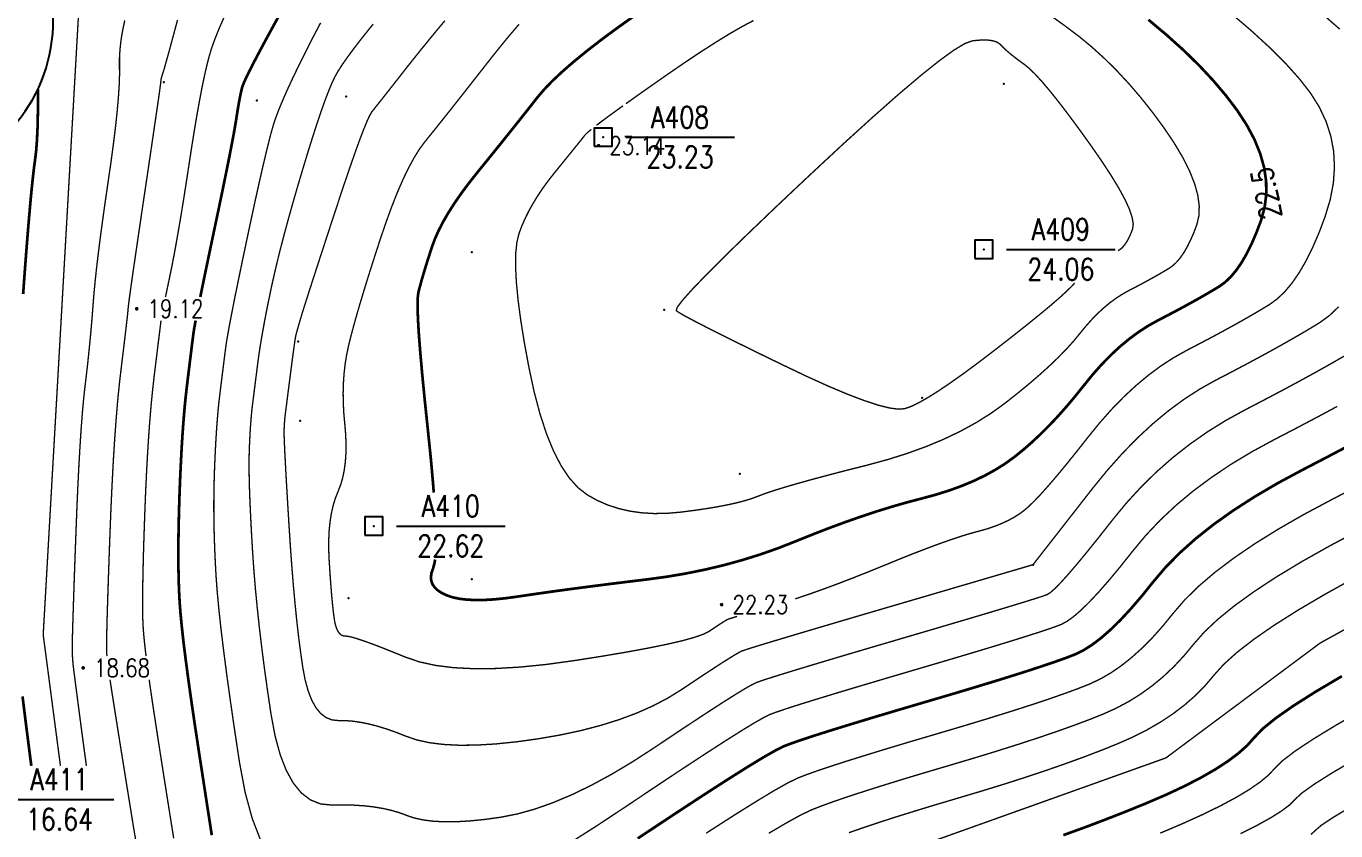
# Model space of a CAD drawing. Extents: x 953 to 1488, y 1110 to 1509.
# Drawn here: x 992.3 to 1064.6, y 1199.7 to 1244.2 of the extents above; entities that cross this region are included whole.
import ezdxf
from ezdxf.enums import TextEntityAlignment as Align

# ---------------------------------------------------------------- set-up
doc = ezdxf.new("R2010")
doc.units = 0
doc.header["$LTSCALE"] = 0.5
doc.header["$PDSIZE"] = 0.2
doc.layers.get('0').update_dxf_attribs({"linetype": 'CONTINUOUS'})
for name, color, linetype in [('DGX', 2, 'CONTINUOUS'), ('DMTZ', 3, 'CONTINUOUS'), ('GCD', 1, 'CONTINUOUS'), ('KZD', 1, 'CONTINUOUS'), ('ZDH', 1, 'CONTINUOUS')]:
    doc.layers.add(name, color=color, linetype=linetype)
doc.styles.add('HZ', font='rs.shx', dxfattribs={"width": 0.8, "bigfont": 'hztxt.shx'})
doc.linetypes.add('10421', pattern='A,2,[150,AAA.SHX,S=0.5,R=0,X=0,Y=0.5],1e-11', length=2)

# ---------------------------------------------------------------- blocks, each defined once
blk = doc.blocks.new('GC200')
at = {"linetype": 'Continuous', "const_width": 0.2, "flags": 128}
blk.add_lwpolyline([(-0.1, 0, 1), (0.1, 0, 1)], format="xyb", close=True, dxfattribs=at)
blk = doc.blocks.new('gc261')
blk.add_lwpolyline([(-1, -1), (1, -1), (1, 1), (-1, 1)], close=True)
blk.add_point((0, 0))

msp = doc.modelspace()

# ---------------------------------------------------------------- linework, layer by layer
at = {"layer": 'DGX', "linetype": 'Continuous', "const_width": 0.075, "flags": 128}
for points, elevation in [([(1006.173, 1262.6), (1017.747, 1272.329), (1031.623, 1278.323), (1058.063, 1275.135), (1068.371, 1272.68), (1076.951, 1262.439), (1095.592, 1248.1), (1092.349, 1235.453), (1087.995, 1226.038), (1083.075, 1220.756), (1063.737, 1210.084), (1055.226, 1203.74), (1036.535, 1197.056), (1014.874, 1182.849), (1008.465, 1181.412), (1001.99, 1178.111)], 18), ([(994.204, 1203.3), (993.252, 1210.539), (995.311, 1246.721), (998.844, 1256.44), (1003.198, 1260.1)], 18), ([(1058.71, 1244.958), (1059.897, 1243.947), (1060.939, 1242.993), (1061.838, 1242.095), (1062.592, 1241.254), (1063.203, 1240.468), (1063.688, 1239.699), (1064.062, 1238.905), (1064.328, 1238.088), (1064.484, 1237.247), (1064.53, 1236.382), (1064.468, 1235.493), (1064.295, 1234.581), (1064.014, 1233.644), (1063.672, 1232.738), (1063.318, 1231.918), (1062.952, 1231.182), (1062.575, 1230.533), (1062.186, 1229.968), (1061.785, 1229.489), (1061.373, 1229.096), (1060.949, 1228.788), (1060.502, 1228.516), (1060.018, 1228.231), (1059.5, 1227.933), (1058.946, 1227.623), (1058.356, 1227.3), (1057.731, 1226.964), (1057.07, 1226.615), (1056.374, 1226.253), (1055.664, 1225.856), (1054.962, 1225.401), (1054.269, 1224.888), (1053.583, 1224.317), (1052.906, 1223.689), (1052.237, 1223.002), (1051.577, 1222.258), (1050.925, 1221.455), (1050.302, 1220.664), (1049.73, 1219.954), (1049.209, 1219.324), (1048.739, 1218.775), (1048.32, 1218.307), (1047.952, 1217.919), (1047.635, 1217.612), (1047.369, 1217.386), (1047.119, 1217.205), (1046.849, 1217.035), (1046.56, 1216.876), (1046.251, 1216.728), (1045.923, 1216.591), (1045.575, 1216.464), (1045.207, 1216.348), (1044.82, 1216.244), (1044.393, 1216.127), (1043.903, 1215.977), (1043.351, 1215.793), (1042.737, 1215.576), (1042.061, 1215.325), (1041.323, 1215.04), (1040.523, 1214.721), (1039.661, 1214.369), (1038.785, 1214.012), (1037.945, 1213.679), (1037.139, 1213.369), (1036.369, 1213.083), (1035.634, 1212.82), (1034.933, 1212.581), (1034.763, 1212.526)], 22), ([(995.637, 1203.3), (995.549, 1203.938), (995.426, 1204.852), (995.313, 1205.708), (995.214, 1206.462), (995.129, 1207.113), (995.057, 1207.661), (995, 1208.107), (994.956, 1208.451), (994.926, 1208.692), (994.91, 1208.831), (994.901, 1208.92), (994.893, 1209.01), (994.885, 1209.101), (994.878, 1209.194), (994.871, 1209.288), (994.865, 1209.383), (994.859, 1209.48), (994.853, 1209.579), (994.852, 1209.764), (994.858, 1210.123), (994.871, 1210.655), (994.892, 1211.36), (994.92, 1212.239), (994.955, 1213.29), (994.998, 1214.515), (995.049, 1215.913), (995.104, 1217.343), (995.161, 1218.661), (995.221, 1219.869), (995.284, 1220.966), (995.349, 1221.953), (995.416, 1222.829), (995.486, 1223.594), (995.558, 1224.248), (995.63, 1224.844), (995.697, 1225.435), (995.76, 1226.02), (995.818, 1226.599), (995.873, 1227.173), (995.923, 1227.741), (995.969, 1228.304), (996.011, 1228.861), (996.059, 1229.451), (996.123, 1230.114), (996.203, 1230.851), (996.299, 1231.66), (996.412, 1232.542), (996.54, 1233.497), (996.685, 1234.524), (996.845, 1235.625), (997.003, 1236.719), (997.137, 1237.726), (997.249, 1238.647), (997.337, 1239.482), (997.403, 1240.231), (997.446, 1240.893), (997.466, 1241.469), (997.463, 1241.959), (997.463, 1242.416), (997.492, 1242.897), (997.55, 1243.4), (997.637, 1243.926), (997.752, 1244.474)], 18.5), ([(996.773, 1209.362), (996.764, 1209.454), (996.753, 1209.604), (996.748, 1209.823), (996.752, 1210.21), (996.763, 1210.763), (996.781, 1211.484), (996.808, 1212.372), (996.842, 1213.427), (996.884, 1214.65), (996.934, 1216.039), (996.99, 1217.469), (997.052, 1218.812), (997.118, 1220.069), (997.19, 1221.239), (997.268, 1222.322), (997.35, 1223.32), (997.438, 1224.23), (997.531, 1225.054), (997.621, 1225.793), (997.701, 1226.448), (997.769, 1227.018), (997.826, 1227.505), (997.872, 1227.907), (997.908, 1228.226), (997.932, 1228.46), (997.945, 1228.61), (997.966, 1228.804), (998.014, 1229.173), (998.089, 1229.714), (998.19, 1230.429), (998.319, 1231.318), (998.474, 1232.38), (998.655, 1233.615), (998.864, 1235.024), (999.072, 1236.428), (999.252, 1237.649), (999.404, 1238.686), (999.529, 1239.54), (999.625, 1240.211), (999.694, 1240.698), (999.735, 1241.003), (999.748, 1241.123), (999.749, 1241.156), (999.753, 1241.195), (999.762, 1241.24), (999.773, 1241.293), (999.789, 1241.351), (999.808, 1241.416), (999.831, 1241.488), (999.857, 1241.566), (999.894, 1241.683), (999.95, 1241.872), (1000.023, 1242.131), (1000.116, 1242.462), (1000.226, 1242.865), (1000.354, 1243.338), (1000.501, 1243.883), (1000.666, 1244.499)], 19), ([(1000.002, 1229.199), (1000.052, 1229.44), (1000.145, 1229.885), (1000.25, 1230.387), (1000.365, 1230.948), (1000.485, 1231.57), (1000.609, 1232.253), (1000.739, 1232.997), (1000.875, 1233.803), (1001.015, 1234.67), (1001.16, 1235.598), (1001.311, 1236.587), (1001.462, 1237.571), (1001.608, 1238.483), (1001.751, 1239.323), (1001.889, 1240.091), (1002.022, 1240.787), (1002.152, 1241.411), (1002.277, 1241.963), (1002.398, 1242.443), (1002.538, 1242.912), (1002.722, 1243.429), (1002.948, 1243.997), (1003.218, 1244.613)], 19.5), ([(1031.553, 1211.557), (1031.48, 1211.535), (1031.266, 1211.469), (1031.124, 1211.424), (1031.054, 1211.4), (1031.008, 1211.378), (1030.938, 1211.338), (1030.844, 1211.28), (1030.725, 1211.205), (1030.581, 1211.112), (1030.413, 1211.002), (1030.221, 1210.875), (1030.005, 1210.729), (1029.689, 1210.57), (1029.198, 1210.398), (1028.534, 1210.214), (1027.695, 1210.019), (1026.681, 1209.812), (1025.494, 1209.593), (1024.132, 1209.362), (1022.596, 1209.119), (1021.029, 1208.904), (1019.577, 1208.758), (1018.238, 1208.679), (1017.013, 1208.668), (1015.903, 1208.725), (1014.906, 1208.85), (1014.023, 1209.043), (1013.254, 1209.304), (1012.579, 1209.581), (1011.978, 1209.82), (1011.452, 1210.021), (1011, 1210.186), (1010.623, 1210.313), (1010.319, 1210.402), (1010.09, 1210.455), (1009.936, 1210.47), (1009.823, 1210.481), (1009.721, 1210.521), (1009.63, 1210.592), (1009.548, 1210.691), (1009.476, 1210.821), (1009.415, 1210.979), (1009.364, 1211.168), (1009.323, 1211.386), (1009.288, 1211.641), (1009.252, 1211.94), (1009.216, 1212.284), (1009.18, 1212.672), (1009.144, 1213.105), (1009.108, 1213.582), (1009.072, 1214.104), (1009.036, 1214.67), (1009.012, 1215.243), (1009.013, 1215.788), (1009.037, 1216.303), (1009.086, 1216.789), (1009.158, 1217.245), (1009.255, 1217.673), (1009.376, 1218.071), (1009.521, 1218.44), (1009.665, 1218.808), (1009.781, 1219.206), (1009.869, 1219.632), (1009.93, 1220.087), (1009.963, 1220.571), (1009.969, 1221.083), (1009.947, 1221.625), (1009.898, 1222.195), (1009.846, 1222.773), (1009.816, 1223.339), (1009.808, 1223.892), (1009.822, 1224.432), (1009.858, 1224.959), (1009.916, 1225.474), (1009.996, 1225.977), (1010.098, 1226.466), (1010.224, 1226.981), (1010.377, 1227.56), (1010.556, 1228.202), (1010.762, 1228.908), (1010.994, 1229.678), (1011.253, 1230.511), (1011.538, 1231.407), (1011.85, 1232.367), (1012.173, 1233.32), (1012.492, 1234.193), (1012.806, 1234.987), (1013.117, 1235.701), (1013.423, 1236.337), (1013.725, 1236.893), (1014.022, 1237.37), (1014.316, 1237.768), (1014.626, 1238.152), (1014.975, 1238.587), (1015.362, 1239.072), (1015.788, 1239.609), (1016.253, 1240.197), (1016.756, 1240.837), (1017.297, 1241.527), (1017.877, 1242.268), (1018.459, 1243.001), (1019.006, 1243.666), (1019.518, 1244.263)], 22), ([(1049.021, 1244.633), (1049.717, 1244.128), (1050.436, 1243.588), (1051.142, 1243.003), (1051.835, 1242.374), (1052.515, 1241.7), (1053.182, 1240.982), (1053.836, 1240.219), (1054.478, 1239.412), (1055.106, 1238.56), (1055.679, 1237.711), (1056.153, 1236.913), (1056.529, 1236.166), (1056.806, 1235.47), (1056.984, 1234.824), (1057.065, 1234.229), (1057.046, 1233.685), (1056.93, 1233.192), (1056.761, 1232.745), (1056.586, 1232.34), (1056.406, 1231.977), (1056.22, 1231.656), (1056.028, 1231.378), (1055.83, 1231.142), (1055.627, 1230.947), (1055.418, 1230.795), (1055.197, 1230.661), (1054.958, 1230.521), (1054.703, 1230.374), (1054.429, 1230.221), (1054.138, 1230.061), (1053.83, 1229.895), (1053.504, 1229.723), (1053.16, 1229.545), (1052.81, 1229.349), (1052.464, 1229.124), (1052.121, 1228.871), (1051.783, 1228.59), (1051.449, 1228.28), (1051.119, 1227.941), (1050.793, 1227.573), (1050.471, 1227.178), (1050.127, 1226.758), (1049.732, 1226.321), (1049.288, 1225.865), (1048.794, 1225.392), (1048.25, 1224.9), (1047.657, 1224.39), (1047.014, 1223.862), (1046.321, 1223.316), (1045.574, 1222.777), (1044.768, 1222.27), (1043.905, 1221.796), (1042.983, 1221.353), (1042.003, 1220.943), (1040.965, 1220.566), (1039.869, 1220.22), (1038.714, 1219.907), (1037.584, 1219.621), (1036.564, 1219.355), (1035.651, 1219.11), (1034.848, 1218.886), (1034.152, 1218.683), (1033.566, 1218.501), (1033.088, 1218.339), (1032.719, 1218.199), (1032.376, 1218.071), (1031.979, 1217.948), (1031.526, 1217.83), (1031.017, 1217.717), (1030.454, 1217.609), (1029.835, 1217.506), (1029.161, 1217.408), (1028.432, 1217.315), (1027.69, 1217.25), (1026.976, 1217.238), (1026.29, 1217.279), (1025.633, 1217.372), (1025.004, 1217.517), (1024.403, 1217.715), (1023.831, 1217.965), (1023.288, 1218.268), (1022.774, 1218.666), (1022.292, 1219.203), (1021.841, 1219.878), (1021.422, 1220.691), (1021.034, 1221.642), (1020.678, 1222.731), (1020.353, 1223.959), (1020.06, 1225.325), (1019.808, 1226.695), (1019.609, 1227.938), (1019.462, 1229.053), (1019.368, 1230.04), (1019.326, 1230.898), (1019.337, 1231.629), (1019.4, 1232.231), (1019.516, 1232.705), (1019.67, 1233.117), (1019.85, 1233.53), (1020.056, 1233.946), (1020.288, 1234.363), (1020.545, 1234.783), (1020.828, 1235.205), (1021.136, 1235.629), (1021.471, 1236.054), (1021.801, 1236.461), (1022.097, 1236.825), (1022.359, 1237.149), (1022.587, 1237.431), (1022.78, 1237.671), (1022.94, 1237.87), (1023.066, 1238.028), (1023.157, 1238.144), (1023.292, 1238.279), (1023.51, 1238.46)], 23), ([(1025.423, 1239.88), (1025.782, 1240.137), (1026.643, 1240.746), (1027.625, 1241.434), (1028.629, 1242.124), (1029.553, 1242.741), (1030.399, 1243.284), (1031.166, 1243.754), (1031.854, 1244.15), (1032.463, 1244.472)], 23), ([(1050.193, 1229.98), (1050.039, 1229.805), (1049.733, 1229.504), (1049.327, 1229.136), (1048.821, 1228.7), (1048.215, 1228.197), (1047.509, 1227.626), (1046.703, 1226.987), (1045.796, 1226.281), (1044.881, 1225.583), (1044.05, 1224.968), (1043.301, 1224.437), (1042.636, 1223.989), (1042.054, 1223.624), (1041.555, 1223.343), (1041.139, 1223.145), (1040.807, 1223.03), (1040.447, 1223.004), (1039.949, 1223.072), (1039.314, 1223.233), (1038.541, 1223.489), (1037.631, 1223.838), (1036.582, 1224.28), (1035.396, 1224.817), (1034.073, 1225.448), (1032.762, 1226.087), (1031.617, 1226.651), (1030.635, 1227.139), (1029.819, 1227.551), (1029.167, 1227.888), (1028.679, 1228.149), (1028.356, 1228.335), (1028.197, 1228.445), (1028.246, 1228.625), (1028.544, 1229.022), (1029.093, 1229.636), (1029.892, 1230.466), (1030.94, 1231.513), (1032.239, 1232.776), (1033.787, 1234.257), (1035.586, 1235.953), (1037.409, 1237.649), (1039.03, 1239.123), (1040.449, 1240.378), (1041.668, 1241.412), (1042.684, 1242.226), (1043.499, 1242.82), (1044.113, 1243.193), (1044.525, 1243.346), (1044.822, 1243.38), (1045.091, 1243.396), (1045.332, 1243.395), (1045.545, 1243.376), (1045.729, 1243.339), (1045.886, 1243.284), (1046.014, 1243.211), (1046.115, 1243.121), (1046.211, 1243.017), (1046.326, 1242.904), (1046.462, 1242.782), (1046.616, 1242.65), (1046.791, 1242.509), (1046.985, 1242.358), (1047.199, 1242.199), (1047.432, 1242.03), (1047.701, 1241.809), (1048.023, 1241.493), (1048.397, 1241.082), (1048.824, 1240.577), (1049.304, 1239.976), (1049.836, 1239.281), (1050.42, 1238.491), (1051.057, 1237.606), (1051.674, 1236.718), (1052.198, 1235.917), (1052.629, 1235.205), (1052.967, 1234.581), (1053.212, 1234.045), (1053.363, 1233.597), (1053.422, 1233.237), (1053.388, 1232.965), (1053.306, 1232.748), (1053.221, 1232.551), (1053.133, 1232.374), (1053.042, 1232.218), (1052.949, 1232.083), (1052.853, 1231.968), (1052.754, 1231.873), (1052.652, 1231.799), (1052.58, 1231.756)], 23.5), ([(1023.79, 1238.68), (1023.925, 1238.785), (1024.423, 1239.157), (1025.042, 1239.608), (1025.26, 1239.763)], 23), ([(998.931, 1209.362), (998.897, 1209.635), (998.839, 1210.158), (998.795, 1210.61), (998.767, 1210.993), (998.75, 1211.394), (998.74, 1211.902), (998.739, 1212.517), (998.747, 1213.239), (998.762, 1214.068), (998.785, 1215.003), (998.817, 1216.046), (998.857, 1217.196), (998.903, 1218.368), (998.955, 1219.478), (999.012, 1220.526), (999.074, 1221.512), (999.142, 1222.435), (999.215, 1223.295), (999.294, 1224.094), (999.378, 1224.83), (999.459, 1225.496), (999.531, 1226.084), (999.594, 1226.592), (999.647, 1227.023), (999.69, 1227.375), (999.724, 1227.648), (999.748, 1227.843), (999.755, 1227.899)], 19.5), ([(1065.986, 1218.843), (1064.408, 1218.024), (1062.854, 1217.195), (1061.432, 1216.379), (1060.139, 1215.575), (1058.977, 1214.782), (1057.945, 1214.002), (1057.043, 1213.234), (1056.272, 1212.477), (1055.631, 1211.733), (1055.055, 1211.025), (1054.478, 1210.38), (1053.902, 1209.798), (1053.324, 1209.278), (1052.747, 1208.82), (1052.169, 1208.425), (1051.591, 1208.092), (1051.012, 1207.821), (1050.375, 1207.569), (1049.618, 1207.291), (1048.744, 1206.986), (1047.752, 1206.656), (1046.641, 1206.3), (1045.412, 1205.917), (1044.064, 1205.509), (1042.599, 1205.074), (1041.144, 1204.645), (1039.831, 1204.251), (1038.659, 1203.892), (1037.628, 1203.569), (1036.737, 1203.281), (1035.988, 1203.029), (1035.379, 1202.813), (1034.912, 1202.632), (1034.392, 1202.379), (1033.625, 1201.948), (1032.612, 1201.338), (1031.352, 1200.549), (1029.846, 1199.581)], 19.5), ([(1066.014, 1216.378), (1064.295, 1215.467), (1062.737, 1214.589), (1061.338, 1213.745), (1060.101, 1212.933), (1059.023, 1212.155), (1058.106, 1211.41), (1057.349, 1210.698), (1056.753, 1210.019), (1056.223, 1209.38), (1055.668, 1208.786), (1055.087, 1208.237), (1054.48, 1207.734), (1053.847, 1207.276), (1053.188, 1206.863), (1052.503, 1206.496), (1051.793, 1206.174), (1051.026, 1205.867), (1050.172, 1205.546), (1049.232, 1205.211), (1048.205, 1204.86), (1047.091, 1204.496), (1045.891, 1204.116), (1044.604, 1203.722), (1043.23, 1203.314), (1041.872, 1202.912), (1040.633, 1202.538), (1039.512, 1202.192), (1038.509, 1201.873), (1037.625, 1201.583), (1036.86, 1201.32), (1036.212, 1201.085), (1035.683, 1200.878), (1035.106, 1200.605), (1034.313, 1200.171), (1033.305, 1199.577)], 19), ([(1065.736, 1213.738), (1064.042, 1212.799), (1062.538, 1211.914), (1061.224, 1211.084), (1060.101, 1210.308), (1059.168, 1209.586), (1058.426, 1208.919), (1057.874, 1208.306), (1057.392, 1207.735), (1056.858, 1207.192), (1056.272, 1206.677), (1055.635, 1206.19), (1054.947, 1205.732), (1054.207, 1205.302), (1053.416, 1204.9), (1052.573, 1204.527), (1051.677, 1204.166), (1050.725, 1203.802), (1049.719, 1203.435), (1048.658, 1203.065), (1047.541, 1202.692), (1046.37, 1202.315), (1045.143, 1201.936), (1043.861, 1201.553), (1042.6, 1201.179), (1041.435, 1200.825), (1040.365, 1200.492), (1039.391, 1200.178), (1038.514, 1199.884), (1037.731, 1199.611)], 18.5), ([(998.488, 1198.431), (998.234, 1199.933), (997.993, 1201.429), (997.777, 1202.772), (997.586, 1203.964), (997.42, 1205.003), (997.279, 1205.891), (997.163, 1206.626), (997.071, 1207.209), (997.004, 1207.64), (996.952, 1207.981), (996.941, 1208.062)], 19), ([(1000.455, 1199.305), (1000.297, 1200.295), (1000.142, 1201.272), (999.989, 1202.237), (999.84, 1203.189), (999.693, 1204.129), (999.55, 1205.056), (999.409, 1205.97), (999.277, 1206.844), (999.16, 1207.647), (999.102, 1208.062)], 19.5), ([(1066.136, 1206.424), (1064.596, 1205.537), (1063.336, 1204.767), (1062.356, 1204.116), (1061.658, 1203.582), (1061.239, 1203.167), (1060.897, 1202.799), (1060.427, 1202.408), (1059.829, 1201.995), (1059.102, 1201.559), (1058.247, 1201.099), (1057.264, 1200.617), (1056.153, 1200.113), (1054.913, 1199.585)], 17), ([(1065.72, 1203.687), (1064.414, 1202.92), (1063.419, 1202.292), (1062.735, 1201.803), (1062.361, 1201.454), (1062.066, 1201.154), (1061.617, 1200.814), (1061.014, 1200.434), (1060.257, 1200.015), (1059.347, 1199.555)], 16.5), ([(1065.492, 1201.073), (1064.482, 1200.469), (1063.812, 1200.025), (1063.483, 1199.741), (1063.234, 1199.509)], 16)]:
    msp.add_lwpolyline(points, dxfattribs=dict(at, elevation=elevation))
at = {"layer": 'DGX', "color": 3, "linetype": 'Continuous', "const_width": 0.15, "flags": 128}
for points, elevation in [([(1001.924, 1229.199), (1002.028, 1229.715), (1002.214, 1230.616), (1002.43, 1231.649), (1002.674, 1232.812), (1002.921, 1233.985), (1003.141, 1235.042), (1003.334, 1235.986), (1003.501, 1236.814), (1003.641, 1237.529), (1003.754, 1238.128), (1003.841, 1238.614), (1003.902, 1238.985), (1003.948, 1239.287), (1003.993, 1239.568), (1004.037, 1239.826), (1004.079, 1240.062), (1004.12, 1240.276), (1004.16, 1240.468), (1004.199, 1240.637), (1004.236, 1240.785), (1004.303, 1240.972), (1004.43, 1241.259), (1004.617, 1241.646), (1004.865, 1242.134), (1005.174, 1242.722), (1005.542, 1243.41), (1005.971, 1244.199), (1006.461, 1245.088)], 20), ([(1014.809, 1218.4), (1014.773, 1218.89), (1014.647, 1220.297), (1014.484, 1221.883), (1014.317, 1223.466), (1014.18, 1224.867), (1014.071, 1226.084), (1013.99, 1227.118), (1013.939, 1227.968), (1013.916, 1228.636), (1013.921, 1229.12), (1013.956, 1229.421), (1014.011, 1229.644), (1014.077, 1229.894), (1014.155, 1230.173), (1014.244, 1230.478), (1014.344, 1230.812), (1014.456, 1231.172), (1014.58, 1231.561), (1014.715, 1231.977), (1014.878, 1232.417), (1015.083, 1232.878), (1015.332, 1233.36), (1015.624, 1233.864), (1015.959, 1234.388), (1016.338, 1234.934), (1016.759, 1235.501), (1017.224, 1236.088), (1017.701, 1236.676), (1018.16, 1237.243), (1018.599, 1237.789), (1019.02, 1238.314), (1019.423, 1238.819), (1019.806, 1239.302), (1020.171, 1239.764), (1020.517, 1240.206), (1020.898, 1240.655), (1021.367, 1241.142), (1021.924, 1241.665), (1022.57, 1242.226), (1023.303, 1242.823), (1024.125, 1243.458), (1025.035, 1244.129), (1026.033, 1244.838)], 22.5), ([(1054.261, 1244.514), (1055.273, 1243.666), (1056.206, 1242.824), (1057.061, 1241.988), (1057.837, 1241.157), (1058.535, 1240.333), (1059.155, 1239.514), (1059.683, 1238.705), (1060.108, 1237.909), (1060.428, 1237.127), (1060.645, 1236.358), (1060.757, 1235.603), (1060.766, 1234.861), (1060.671, 1234.133), (1060.472, 1233.418), (1060.216, 1232.741), (1059.952, 1232.129), (1059.679, 1231.58), (1059.397, 1231.095), (1059.107, 1230.673), (1058.808, 1230.316), (1058.5, 1230.022), (1058.183, 1229.791), (1057.849, 1229.588), (1057.488, 1229.376), (1057.101, 1229.153), (1056.687, 1228.922), (1056.247, 1228.68), (1055.78, 1228.429), (1055.287, 1228.169), (1054.767, 1227.899), (1054.237, 1227.602), (1053.713, 1227.263), (1053.195, 1226.88), (1052.683, 1226.454), (1052.178, 1225.984), (1051.678, 1225.472), (1051.185, 1224.916), (1050.698, 1224.316), (1050.214, 1223.711), (1049.731, 1223.137), (1049.249, 1222.595), (1048.767, 1222.084), (1048.285, 1221.604), (1047.805, 1221.155), (1047.324, 1220.737), (1046.845, 1220.351), (1046.346, 1219.991), (1045.809, 1219.653), (1045.232, 1219.336), (1044.617, 1219.041), (1043.963, 1218.767), (1043.27, 1218.515), (1042.538, 1218.284), (1041.767, 1218.075), (1040.967, 1217.865), (1040.145, 1217.63), (1039.304, 1217.37), (1038.441, 1217.086), (1037.558, 1216.777), (1036.655, 1216.444), (1035.731, 1216.086), (1034.786, 1215.704), (1033.822, 1215.326), (1032.84, 1214.98), (1031.841, 1214.668), (1030.825, 1214.388), (1029.79, 1214.142), (1028.738, 1213.928), (1027.669, 1213.747), (1026.581, 1213.599), (1025.511, 1213.469), (1024.492, 1213.343), (1023.523, 1213.219), (1022.607, 1213.099), (1021.741, 1212.983), (1020.926, 1212.869), (1020.163, 1212.759), (1019.451, 1212.653), (1018.789, 1212.562), (1018.175, 1212.499), (1017.611, 1212.465), (1017.095, 1212.46), (1016.628, 1212.483), (1016.209, 1212.534), (1015.84, 1212.614), (1015.519, 1212.723), (1015.248, 1212.853), (1015.028, 1212.999), (1014.858, 1213.161), (1014.739, 1213.337), (1014.671, 1213.529), (1014.654, 1213.737), (1014.687, 1213.96), (1014.771, 1214.198), (1014.862, 1214.534), (1014.88, 1214.7)], 22.5), ([(992.144, 1229.362), (992.245, 1230.744), (992.341, 1231.998), (992.432, 1233.124), (992.518, 1234.121), (992.598, 1234.99), (992.674, 1235.73), (992.744, 1236.342), (992.809, 1236.826), (992.865, 1237.295), (992.908, 1237.863), (992.939, 1238.529), (992.957, 1239.294), (992.962, 1240.157), (992.958, 1240.676)], 17.5), ([(1002.558, 1199.471), (1002.401, 1200.488), (1002.224, 1201.632), (1002.029, 1202.903), (1001.814, 1204.301), (1001.602, 1205.706), (1001.413, 1206.998), (1001.249, 1208.177), (1001.108, 1209.244), (1000.99, 1210.197), (1000.897, 1211.038), (1000.827, 1211.767), (1000.781, 1212.382), (1000.751, 1212.965), (1000.729, 1213.594), (1000.716, 1214.27), (1000.712, 1214.993), (1000.716, 1215.763), (1000.729, 1216.58), (1000.75, 1217.443), (1000.779, 1218.353), (1000.815, 1219.263), (1000.856, 1220.124), (1000.9, 1220.937), (1000.948, 1221.702), (1001.001, 1222.418), (1001.058, 1223.086), (1001.119, 1223.706), (1001.184, 1224.277), (1001.248, 1224.802), (1001.307, 1225.28), (1001.36, 1225.712), (1001.408, 1226.097), (1001.45, 1226.437), (1001.487, 1226.731), (1001.518, 1226.979), (1001.544, 1227.18), (1001.581, 1227.425), (1001.649, 1227.8), (1001.668, 1227.899)], 20), ([(1065.533, 1221.1), (1064.203, 1220.398), (1062.801, 1219.669), (1061.413, 1218.924), (1060.126, 1218.169), (1058.94, 1217.405), (1057.853, 1216.632), (1056.867, 1215.849), (1055.981, 1215.057), (1055.195, 1214.256), (1054.509, 1213.446), (1053.886, 1212.671), (1053.289, 1211.975), (1052.716, 1211.358), (1052.169, 1210.822), (1051.647, 1210.364), (1051.15, 1209.986), (1050.679, 1209.688), (1050.232, 1209.468), (1049.724, 1209.27), (1049.065, 1209.035), (1048.257, 1208.762), (1047.299, 1208.451), (1046.19, 1208.103), (1044.933, 1207.718), (1043.525, 1207.295), (1041.967, 1206.835), (1040.417, 1206.378), (1039.029, 1205.963), (1037.806, 1205.592), (1036.746, 1205.265), (1035.849, 1204.98), (1035.116, 1204.739), (1034.546, 1204.541), (1034.14, 1204.386), (1033.697, 1204.167), (1033.018, 1203.779), (1032.101, 1203.221), (1030.948, 1202.493), (1029.558, 1201.595), (1027.931, 1200.527), (1026.067, 1199.289)], 20), ([(1064.937, 1208.254), (1063.472, 1207.386), (1062.258, 1206.614), (1061.294, 1205.939), (1060.58, 1205.361), (1060.118, 1204.88), (1059.729, 1204.444), (1059.237, 1204.003), (1058.643, 1203.556), (1057.946, 1203.102), (1057.147, 1202.644), (1056.245, 1202.179), (1055.24, 1201.708), (1054.133, 1201.232), (1052.979, 1200.763), (1051.832, 1200.314), (1050.694, 1199.884), (1049.564, 1199.474)], 17.5), ([(992.596, 1203.3), (992.568, 1203.519), (992.395, 1204.865), (992.243, 1206.07), (992.111, 1207.137)], 17.5)]:
    msp.add_lwpolyline(points, dxfattribs=dict(at, elevation=elevation))
at = {"layer": 'DGX', "linetype": 'Continuous', "const_width": 0.075, "flags": 128}
for points in [[(1063.587, 1245.071), (1064.818, 1243.999)], [(1005.26, 1199.173), (1004.789, 1200.396), (1004.396, 1201.846), (1004.082, 1203.524), (1003.822, 1205.251), (1003.59, 1206.851), (1003.386, 1208.323), (1003.211, 1209.668), (1003.064, 1210.885), (1002.946, 1211.975), (1002.856, 1212.937), (1002.794, 1213.771), (1002.752, 1214.535), (1002.718, 1215.286), (1002.693, 1216.023), (1002.677, 1216.747), (1002.67, 1217.458), (1002.672, 1218.156), (1002.683, 1218.84), (1002.702, 1219.511), (1002.728, 1220.158), (1002.756, 1220.77), (1002.788, 1221.349), (1002.822, 1221.893), (1002.86, 1222.402), (1002.9, 1222.877), (1002.943, 1223.318), (1002.99, 1223.724), (1003.037, 1224.107), (1003.082, 1224.476), (1003.126, 1224.831), (1003.169, 1225.172), (1003.21, 1225.5), (1003.25, 1225.814), (1003.288, 1226.115), (1003.325, 1226.402), (1003.374, 1226.74), (1003.452, 1227.196), (1003.557, 1227.77), (1003.69, 1228.46), (1003.85, 1229.268), (1004.039, 1230.193), (1004.255, 1231.236), (1004.498, 1232.395), (1004.746, 1233.56), (1004.975, 1234.616), (1005.185, 1235.565), (1005.377, 1236.406), (1005.549, 1237.138), (1005.703, 1237.763), (1005.837, 1238.28), (1005.953, 1238.689), (1006.08, 1239.075), (1006.249, 1239.524), (1006.459, 1240.034), (1006.71, 1240.607), (1007.003, 1241.241), (1007.338, 1241.938), (1007.714, 1242.697), (1008.131, 1243.518), (1008.565, 1244.344)], [(1065.078, 1225.941), (1064.297, 1225.493), (1063.462, 1225.025), (1062.574, 1224.538), (1061.632, 1224.032), (1060.636, 1223.506), (1059.587, 1222.961), (1058.532, 1222.381), (1057.516, 1221.749), (1056.541, 1221.065), (1055.605, 1220.33), (1054.71, 1219.543), (1053.855, 1218.704), (1053.04, 1217.814), (1052.266, 1216.872), (1051.549, 1215.961), (1050.909, 1215.163), (1050.345, 1214.48), (1049.858, 1213.909), (1049.447, 1213.452), (1049.112, 1213.109), (1048.854, 1212.879), (1048.672, 1212.763), (1048.422, 1212.673), (1047.958, 1212.523), (1047.282, 1212.313), (1046.392, 1212.042), (1045.29, 1211.711), (1043.975, 1211.32), (1042.446, 1210.868), (1040.705, 1210.356), (1038.961, 1209.843), (1037.426, 1209.389), (1036.099, 1208.993), (1034.982, 1208.656), (1034.073, 1208.377), (1033.372, 1208.157), (1032.88, 1207.996), (1032.597, 1207.893), (1032.353, 1207.772), (1031.978, 1207.558), (1031.473, 1207.25), (1030.836, 1206.849), (1030.07, 1206.354), (1029.172, 1205.764), (1028.144, 1205.082), (1026.985, 1204.305), (1025.782, 1203.525), (1024.618, 1202.83), (1023.496, 1202.221), (1022.414, 1201.697), (1021.373, 1201.26), (1020.372, 1200.908), (1019.412, 1200.641), (1018.493, 1200.461), (1017.626, 1200.342), (1016.821, 1200.261), (1016.08, 1200.217), (1015.402, 1200.211), (1014.787, 1200.243), (1014.235, 1200.312), (1013.746, 1200.419), (1013.32, 1200.563), (1012.91, 1200.715), (1012.469, 1200.844), (1011.998, 1200.95), (1011.495, 1201.034), (1010.962, 1201.094), (1010.398, 1201.131), (1009.802, 1201.145), (1009.176, 1201.137), (1008.562, 1201.198), (1008.004, 1201.42), (1007.502, 1201.804), (1007.056, 1202.349), (1006.666, 1203.056), (1006.331, 1203.924), (1006.052, 1204.953), (1005.829, 1206.144), (1005.643, 1207.398), (1005.473, 1208.615), (1005.32, 1209.797), (1005.184, 1210.942), (1005.065, 1212.051), (1004.962, 1213.123), (1004.877, 1214.16), (1004.808, 1215.16), (1004.753, 1216.106), (1004.707, 1216.978), (1004.67, 1217.776), (1004.642, 1218.502), (1004.624, 1219.153), (1004.615, 1219.732), (1004.615, 1220.236), (1004.625, 1220.668), (1004.64, 1221.052), (1004.657, 1221.416), (1004.676, 1221.76), (1004.696, 1222.083), (1004.719, 1222.386), (1004.743, 1222.668), (1004.768, 1222.93), (1004.796, 1223.172), (1004.825, 1223.412), (1004.858, 1223.672), (1004.893, 1223.95), (1004.93, 1224.247), (1004.97, 1224.563), (1005.013, 1224.897), (1005.058, 1225.251), (1005.105, 1225.623), (1005.16, 1226.021), (1005.225, 1226.451), (1005.301, 1226.913), (1005.388, 1227.408), (1005.485, 1227.935), (1005.593, 1228.494), (1005.713, 1229.085), (1005.842, 1229.709), (1005.988, 1230.371), (1006.153, 1231.077), (1006.339, 1231.828), (1006.545, 1232.622), (1006.772, 1233.461), (1007.019, 1234.344), (1007.286, 1235.272), (1007.574, 1236.244), (1007.862, 1237.193), (1008.131, 1238.054), (1008.382, 1238.827), (1008.614, 1239.512), (1008.827, 1240.108), (1009.022, 1240.616), (1009.198, 1241.036), (1009.355, 1241.367), (1009.536, 1241.687), (1009.786, 1242.073), (1010.104, 1242.525), (1010.49, 1243.042), (1010.944, 1243.626), (1011.467, 1244.275)], [(1064.763, 1228.663), (1064.246, 1228.17), (1063.715, 1227.784), (1063.154, 1227.443), (1062.548, 1227.086), (1061.898, 1226.713), (1061.204, 1226.324), (1060.465, 1225.919), (1059.681, 1225.498), (1058.853, 1225.06), (1057.98, 1224.607), (1057.091, 1224.11), (1056.211, 1223.539), (1055.342, 1222.897), (1054.483, 1222.181), (1053.635, 1221.393), (1052.797, 1220.533), (1051.969, 1219.6), (1051.151, 1218.594), (1050.389, 1217.617), (1049.729, 1216.771), (1049.17, 1216.054), (1048.712, 1215.467), (1048.355, 1215.01), (1048.1, 1214.684), (1047.946, 1214.487), (1047.894, 1214.421), (1047.892, 1214.419), (1047.89, 1214.418), (1047.887, 1214.417), (1047.885, 1214.416), (1047.882, 1214.414), (1047.88, 1214.413), (1047.877, 1214.412), (1047.874, 1214.412), (1047.87, 1214.411), (1047.866, 1214.41), (1047.862, 1214.408), (1047.857, 1214.406), (1047.852, 1214.404), (1047.846, 1214.402), (1047.839, 1214.4), (1047.833, 1214.397), (1047.704, 1214.358), (1047.334, 1214.249), (1046.722, 1214.069), (1045.867, 1213.818), (1044.77, 1213.495), (1043.431, 1213.102), (1041.85, 1212.638), (1040.027, 1212.103), (1038.198, 1211.566), (1036.598, 1211.094), (1035.228, 1210.688), (1034.088, 1210.348), (1033.178, 1210.074), (1032.497, 1209.866), (1032.047, 1209.723), (1031.825, 1209.647), (1031.681, 1209.575), (1031.458, 1209.448), (1031.158, 1209.265), (1030.781, 1209.027), (1030.325, 1208.733), (1029.793, 1208.383), (1029.183, 1207.978), (1028.495, 1207.517), (1027.735, 1207.047), (1026.908, 1206.614), (1026.015, 1206.217), (1025.054, 1205.858), (1024.027, 1205.536), (1022.933, 1205.25), (1021.772, 1205.002), (1020.544, 1204.79), (1019.327, 1204.623), (1018.199, 1204.509), (1017.159, 1204.448), (1016.208, 1204.44), (1015.345, 1204.484), (1014.57, 1204.581), (1013.884, 1204.731), (1013.287, 1204.934), (1012.745, 1205.148), (1012.224, 1205.332), (1011.725, 1205.486), (1011.248, 1205.61), (1010.792, 1205.703), (1010.358, 1205.767), (1009.946, 1205.8), (1009.556, 1205.803), (1009.193, 1205.839), (1008.863, 1205.971), (1008.566, 1206.198), (1008.302, 1206.52), (1008.071, 1206.938), (1007.873, 1207.452), (1007.708, 1208.061), (1007.576, 1208.765), (1007.464, 1209.545), (1007.356, 1210.38), (1007.254, 1211.27), (1007.157, 1212.216), (1007.065, 1213.216), (1006.979, 1214.272), (1006.898, 1215.383), (1006.822, 1216.549), (1006.754, 1217.676), (1006.695, 1218.67), (1006.646, 1219.53), (1006.607, 1220.256), (1006.578, 1220.849), (1006.558, 1221.308), (1006.548, 1221.633), (1006.548, 1221.825), (1006.553, 1221.947), (1006.558, 1222.062), (1006.564, 1222.171), (1006.57, 1222.274), (1006.578, 1222.37), (1006.585, 1222.459), (1006.593, 1222.542), (1006.602, 1222.619), (1006.614, 1222.717), (1006.633, 1222.868), (1006.659, 1223.069), (1006.691, 1223.322), (1006.73, 1223.626), (1006.775, 1223.981), (1006.828, 1224.387), (1006.886, 1224.845), (1006.945, 1225.301), (1006.998, 1225.706), (1007.045, 1226.057), (1007.086, 1226.356), (1007.12, 1226.601), (1007.148, 1226.795), (1007.17, 1226.935), (1007.187, 1227.023), (1007.203, 1227.095), (1007.227, 1227.188), (1007.257, 1227.304), (1007.295, 1227.44), (1007.34, 1227.599), (1007.393, 1227.778), (1007.452, 1227.98), (1007.518, 1228.203), (1007.609, 1228.499), (1007.742, 1228.919), (1007.916, 1229.464), (1008.131, 1230.133), (1008.389, 1230.927), (1008.688, 1231.846), (1009.028, 1232.889), (1009.411, 1234.056), (1009.794, 1235.216), (1010.14, 1236.238), (1010.447, 1237.12), (1010.716, 1237.864), (1010.946, 1238.468), (1011.138, 1238.933), (1011.292, 1239.26), (1011.407, 1239.448), (1011.518, 1239.585), (1011.659, 1239.762), (1011.831, 1239.978), (1012.032, 1240.233), (1012.263, 1240.527), (1012.525, 1240.861), (1012.817, 1241.233), (1013.139, 1241.645), (1013.483, 1242.082), (1013.841, 1242.532), (1014.214, 1242.995), (1014.602, 1243.47), (1015.004, 1243.959), (1015.421, 1244.459)], [(1064.683, 1223.157), (1063.582, 1222.566), (1062.419, 1221.952), (1061.194, 1221.315), (1059.972, 1220.652), (1058.821, 1219.959), (1057.74, 1219.235), (1056.729, 1218.481), (1055.788, 1217.696), (1054.918, 1216.881), (1054.118, 1216.035), (1053.387, 1215.159), (1052.718, 1214.316), (1052.099, 1213.569), (1051.531, 1212.919), (1051.013, 1212.365), (1050.547, 1211.908), (1050.131, 1211.548), (1049.766, 1211.283), (1049.452, 1211.116), (1049.073, 1210.972), (1048.512, 1210.779), (1047.769, 1210.537), (1046.845, 1210.247), (1045.74, 1209.907), (1044.454, 1209.519), (1042.985, 1209.082), (1041.336, 1208.596), (1039.689, 1208.11), (1038.228, 1207.676), (1036.953, 1207.293), (1035.864, 1206.96), (1034.961, 1206.679), (1034.244, 1206.448), (1033.713, 1206.268), (1033.369, 1206.139), (1033.025, 1205.97), (1032.498, 1205.669), (1031.787, 1205.236), (1030.892, 1204.671), (1029.814, 1203.974), (1028.551, 1203.146), (1027.105, 1202.185), (1025.476, 1201.093), (1023.828, 1200.002), (1022.329, 1199.046)]]:
    msp.add_lwpolyline(points, dxfattribs=at)
at = {"layer": 'DMTZ', "linetype": '10421', "flags": 128}
msp.add_lwpolyline([(979.366, 1239.67, 0.195289), (984.77, 1236.156, 0.217448), (990.447, 1237.529, 0.174854), (993.602, 1242.573, 0.170187), (992.845, 1248.628, 0.080842), (991.141, 1251, 0.080828), (988.773, 1252.71)], format="xyb", dxfattribs=at)
at = {"layer": 'KZD', "linetype": 'Continuous'}
for p, q in [((1025.41, 1238.03), (1031.41, 1238.03)), ((1046.43, 1231.83), (1052.43, 1231.83)), ((1012.75, 1216.55), (1018.75, 1216.55)), ((991.15, 1201.45), (997.15, 1201.45))]:
    msp.add_line(p, q, dxfattribs=at)
at = {"layer": 'ZDH', "linetype": 'Continuous'}
for p in [(999.908, 1241.065, 19.035), (1046.28, 1240.972, 23.752), (1005.052, 1240.049, 20.222), (1009.976, 1240.274, 21.254), (1023.907, 1237.558, 23.142), (1050.03, 1232.751, 23.974), (1016.904, 1231.678, 22.882), (998.413, 1228.549, 19.121), (1027.527, 1228.49, 23.495), (1007.329, 1226.738, 21.553), (1041.769, 1223.625, 23.568), (1007.44, 1222.362, 21.732), (1031.702, 1219.426, 23.246), (1047.898, 1214.397, 21.496), (1016.907, 1213.612, 22.668), (1010.106, 1212.56, 22.224), (1030.699, 1212.207, 22.23), (995.46, 1208.712, 18.679)]:
    msp.add_point(p, dxfattribs=at)

# ---------------------------------------------------------------- block references
at = {"layer": 'GCD', "linetype": 'Continuous'}
ref = msp.add_blockref('GC200', (1023.907, 1237.558, 23.142), dxfattribs=dict(at, xscale=0.5, yscale=0.5, zscale=0.5))
ref.add_attrib('height', '23.14', dxfattribs={"linetype": 'Continuous', "height": 1, "style": 'HZ', "width": 0.8}).set_placement((1024.507, 1237.558, 23.142), align=Align.MIDDLE_LEFT)
ref = msp.add_blockref('GC200', (998.413, 1228.549, 19.121), dxfattribs=dict(at, xscale=0.5, yscale=0.5, zscale=0.5))
ref.add_attrib('height', '19.12', dxfattribs={"linetype": 'Continuous', "height": 1, "style": 'HZ', "width": 0.8}).set_placement((999.013, 1228.549, 19.121), align=Align.MIDDLE_LEFT)
ref = msp.add_blockref('GC200', (1030.699, 1212.207, 22.23), dxfattribs=dict(at, xscale=0.5, yscale=0.5, zscale=0.5))
ref.add_attrib('height', '22.23', dxfattribs={"linetype": 'Continuous', "height": 1, "style": 'HZ', "width": 0.8}).set_placement((1031.299, 1212.207, 22.23), align=Align.MIDDLE_LEFT)
ref = msp.add_blockref('GC200', (995.46, 1208.712, 18.679), dxfattribs=dict(at, xscale=0.5, yscale=0.5, zscale=0.5))
ref.add_attrib('height', '18.68', dxfattribs={"linetype": 'Continuous', "height": 1, "style": 'HZ', "width": 0.8}).set_placement((996.06, 1208.712, 18.679), align=Align.MIDDLE_LEFT)
at = {"layer": 'KZD', "linetype": 'Continuous', "xscale": 0.5, "yscale": 0.5}
for p in [(1024.16, 1238.03, 23.23), (1045.18, 1231.83, 24.06), (1011.5, 1216.55, 22.62)]:
    msp.add_blockref('gc261', p, dxfattribs=at)

# ---------------------------------------------------------------- texts
at = {"layer": 'DGX', "linetype": 'Continuous', "style": 'HZ', "width": 0.8}
msp.add_text('22.5', height=1.2, rotation=101.44018, dxfattribs=at).set_placement((1060.765, 1234.923, 22.5), align=Align.MIDDLE)
at = {"layer": 'KZD', "linetype": 'Continuous', "style": 'HZ', "width": 0.8}
for s, p in [('A408', (1028.41, 1239.13)), ('23.23', (1028.41, 1236.93)), ('A409', (1049.43, 1232.93)), ('24.06', (1049.43, 1230.73)), ('A410', (1015.75, 1217.65)), ('22.62', (1015.75, 1215.45)), ('A411', (994.15, 1202.55)), ('16.64', (994.15, 1200.35))]:
    msp.add_text(s, height=1.2, dxfattribs=at).set_placement(p, align=Align.MIDDLE)

doc.saveas('drawing.dxf')
